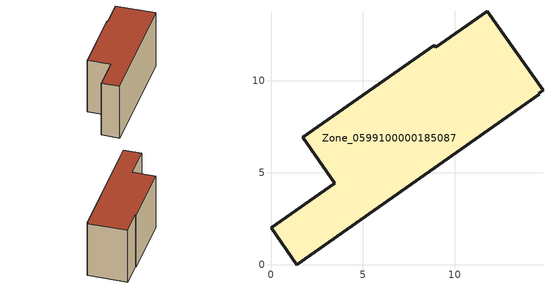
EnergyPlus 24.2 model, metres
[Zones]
Zone_0599100000185087
 floor ground (C_G): 14.81,9.5 14.57,9.34 14.62,9.27 1.39,0 0,1.99 3.48,4.42 1.73,6.93 8.89,11.94 8.96,11.83 11.77,13.78 z0
 wall outside (C_F): 14.81,9.5 11.77,13.78 8.96,11.83 8.89,11.94 1.73,6.93 3.48,4.42 0,1.99 1.39,0 14.62,9.27 14.57,9.34 14.81,9.5 z0:8
 roof outside (C_R): 14.57,9.34 14.81,9.5 11.77,13.78 8.96,11.83 8.89,11.94 1.73,6.93 3.48,4.42 0,1.99 1.39,0 14.62,9.27 z8
[BUILDING]
Pand.0599100000185087: North Axis=0; Terrain=City; Loads Convergence Tolerance Value=0.04; Temperature Convergence Tolerance Value=0.4; Solar Distribution=FullExterior; Maximum Number of Warmup Days=25; Minimum Number of Warmup Days=1
[Site:Location]
Rotterdam.The.Hague.AP_ZH_NLD Design_Conditions: Latitude=51.96; Longitude=4.45; Time Zone=1; Elevation=-4.5
[SITE:GROUNDTEMPERATURE:BUILDINGSURFACE]
18, 18, 18, 18, 18, 18, 18, 18, 18, 18, 18, 18
[MATERIAL] Thermal Absorptance=0.9; Solar Absorptance=0.7; Visible Absorptance=0.7
Name | Roughness | Thickness | Conductivity | Density | Specific Heat
G.TI.1975-1991 | MediumSmooth | 0.15 | 0.288461 | 540 | 1210
F.TI.1975-1991 | Rough | 0.3 | 0.230769 | 1920 | 840
R.TI.1975-1991 | MediumRough | 0.2 | 0.153846 | 1500 | 1000
[CONSTRUCTION]
C_G: G.TI.1975-1991
C_F: F.TI.1975-1991
C_R: R.TI.1975-1991
[ZONE]
Zone_0599100000185087: Type=1; Multiplier=1; Ceiling Height=Autocalculate; Volume=Autocalculate; Floor Area=autocalculate; Part of Total Floor Area=Yes
[ZONEINFILTRATION:DESIGNFLOWRATE]
Infil_Zone_0599100000185087: Zone or ZoneList or Space or SpaceList=Zone_0599100000185087; Schedule=AlwaysOn; Design Flow Rate Calculation Method=Flow/Area; Flow Rate per Floor Area=0.003; Constant Term Coefficient=1; Temperature Term Coefficient=0; Velocity Term Coefficient=0; Velocity Squared Term Coefficient=0
[HVACTEMPLATE:ZONE:IDEALLOADSAIRSYSTEM]
Zone_0599100000185087: Maximum Heating Supply Air Temperature=50; Minimum Cooling Supply Air Temperature=13; Maximum Heating Supply Air Humidity Ratio=0.0156; Minimum Cooling Supply Air Humidity Ratio=0.0077; Heating Limit=NoLimit; Cooling Limit=NoLimit; Dehumidification Control Type=ConstantSensibleHeatRatio; Cooling Sensible Heat Ratio=0.7; Dehumidification Setpoint=60; Humidification Control Type=None; Humidification Setpoint=30; Outdoor Air Method=None; Outdoor Air Flow Rate per Person=0.00944; Outdoor Air Flow Rate per Zone Floor Area=0; Outdoor Air Flow Rate per Zone=0; Demand Controlled Ventilation Type=None; Outdoor Air Economizer Type=NoEconomizer; Heat Recovery Type=None; Sensible Heat Recovery Effectiveness=0.7; Latent Heat Recovery Effectiveness=0.65
[ZONECONTROL:THERMOSTAT]
ThermostatControl_Zone_0599100000185087: Zone or ZoneList=Zone_0599100000185087; Control Type Schedule=DualSetpointControlType; Control 1=Thermostat_Zone_0599100000185087; Temperature Difference Between Cutout And Setpoint=0
[THERMOSTATSETPOINT:DUALSETPOINT]
Thermostat_Zone_0599100000185087: Heating Setpoint Temperature Schedule=HeatingSetpoint_Zone_0599100000185087; Cooling Setpoint Temperature Schedule=CoolingSetpoint_Zone_0599100000185087
[SCHEDULE:COMPACT]
HeatingSetpoint_Zone_0599100000185087: Through: 12/31, For: AllDays, Until: 24:00, 21
CoolingSetpoint_Zone_0599100000185087: Through: 12/31, For: AllDays, Until: 24:00, 24
DualSetpointControlType: Through: 12/31, For: AllDays, Until: 24:00, 4
AlwaysOn: Through: 12/31, For: AllDays, Until: 24:00, 1
